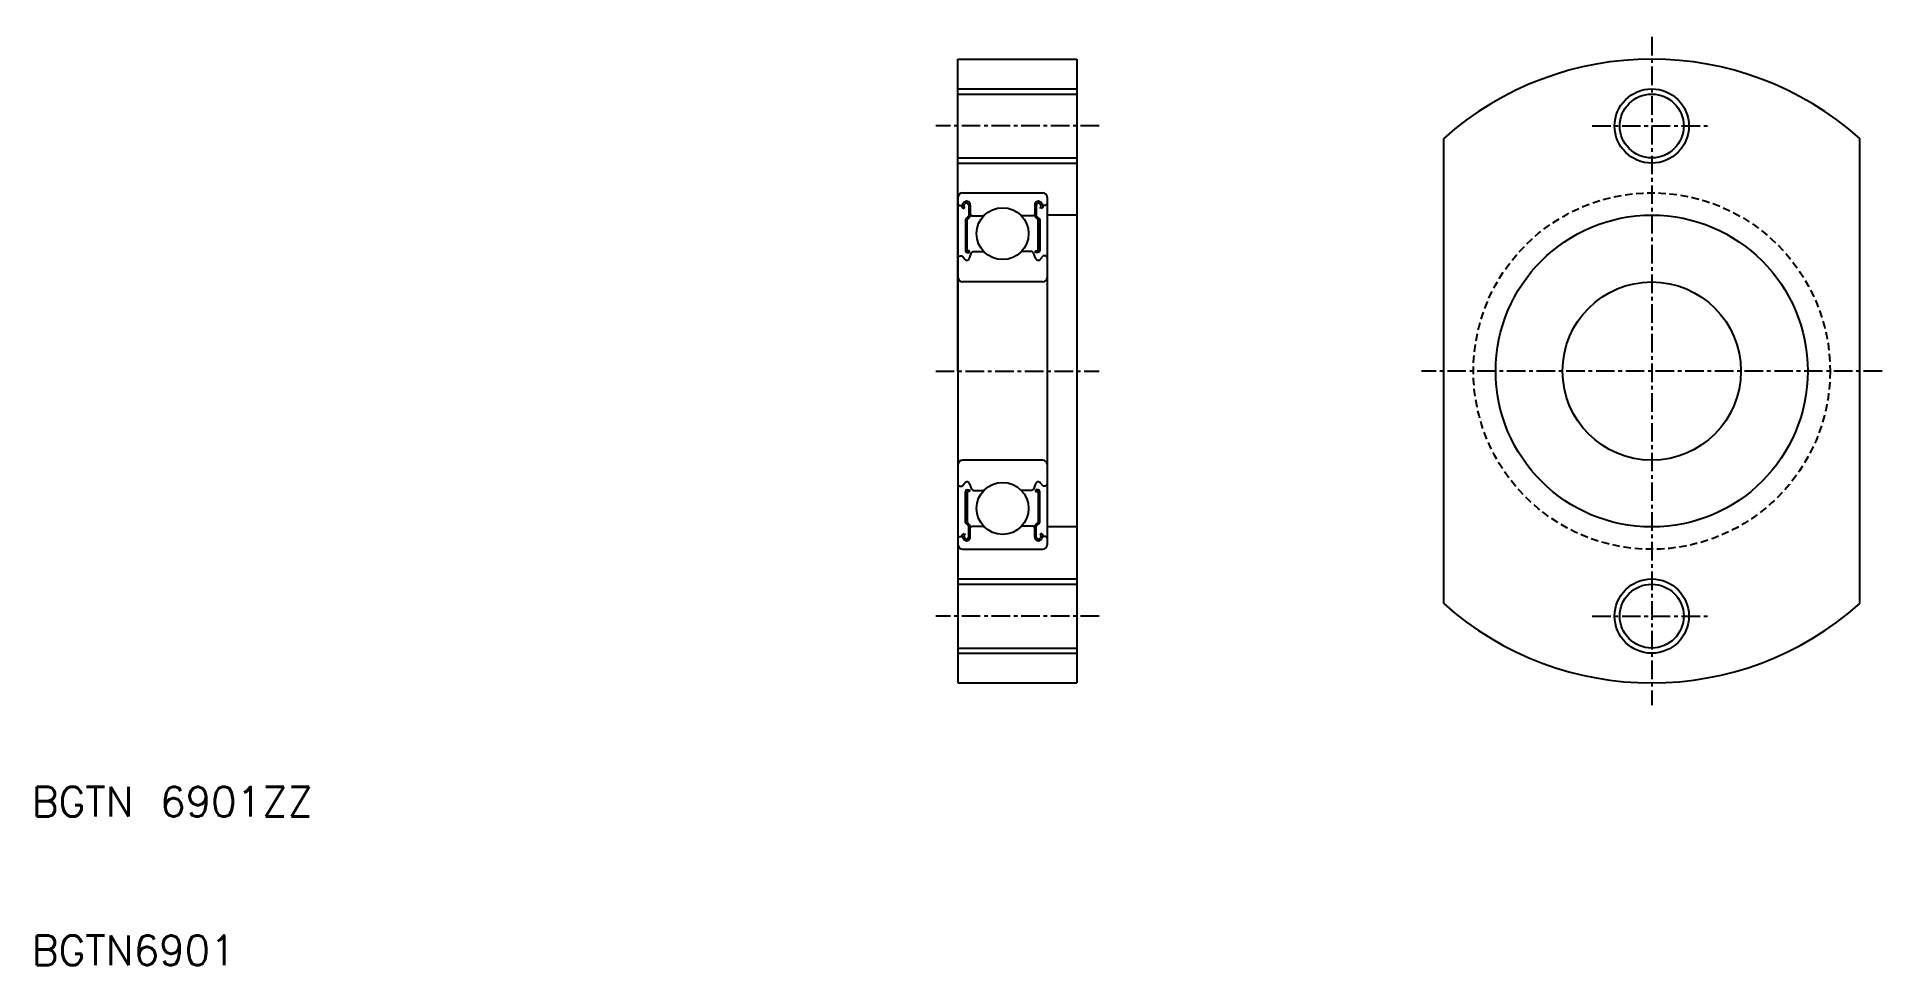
# Model space of a CAD drawing. Extents: x 10 to 134, y 10 to 72.
import ezdxf

# ---------------------------------------------------------------- set-up
doc = ezdxf.new("R2010")
doc.units = 0
doc.linetypes.add('CENTER', pattern=[2, 1.25, -0.25, 0.25, -0.25])
doc.linetypes.add('DASHED', pattern=[0.75, 0.5, -0.25])
doc.layers.get('0').update_dxf_attribs({"linetype": 'CONTINUOUS'})
doc.layers.add('CENTER', color=1, linetype='CENTER')
doc.styles.get("Standard").update_dxf_attribs({"font": 'txt.shx', "bigfont": 'extfont.shx'})

msp = doc.modelspace()

# ---------------------------------------------------------------- linework, layer by layer
at = {"color": 7, "linetype": 'CONTINUOUS'}
for p, q in [((72.32, 50), (72.32, 71)), ((72.32, 71), (80.32, 71)), ((80.32, 71), (80.32, 29)), ((72.32, 68.65), (80.32, 68.65)), ((105, 34.35), (105, 65.65)), ((133, 34.35), (133, 65.65)), ((72.32, 64.35), (80.32, 64.35)), ((72.32, 61.7), (72.32, 29)), ((72.32, 61.25), (72.42, 61.15)), ((72.42, 61.15), (72.59, 61.15)), ((72.59, 61.15), (72.69, 61.3)), ((72.62, 62), (78.02, 62)), ((72.64, 61), (72.73, 60.94)), ((72.69, 61.09), (72.78, 61.25)), ((72.79, 61.04), (72.69, 61.09)), ((72.73, 60.94), (72.79, 61.04)), ((73.04, 61.18), (73.04, 60.45)), ((73.15, 61.18), (73.15, 60.4)), ((77.48, 61.18), (77.48, 60.4)), ((77.59, 61.18), (77.59, 60.45)), ((77.94, 61.09), (77.85, 61.25)), ((77.85, 61.04), (77.94, 61.09)), ((77.9, 60.94), (77.85, 61.04)), ((78, 61), (77.9, 60.94)), ((78.04, 61.15), (77.95, 61.3)), ((78.22, 61.15), (78.04, 61.15)), ((78.32, 61.25), (78.22, 61.15)), ((78.32, 61.7), (78.32, 38.3)), ((73.04, 60.45), (72.82, 60.23)), ((72.82, 60.23), (72.82, 58.1)), ((73.15, 60.4), (72.93, 60.18)), ((72.93, 58.1), (72.93, 60.18)), ((73.15, 60.55), (73.25, 60.45)), ((73.25, 60.45), (74.04, 60.45)), ((77.38, 60.45), (76.59, 60.45)), ((77.48, 60.55), (77.38, 60.45)), ((77.48, 60.4), (77.71, 60.18)), ((77.59, 60.45), (77.82, 60.23)), ((77.71, 58.1), (77.71, 60.18)), ((77.82, 60.23), (77.82, 58.1)), ((80.32, 60.5), (78.32, 60.5)), ((72.32, 57.65), (72.42, 57.75)), ((72.42, 57.75), (72.59, 57.75)), ((72.59, 57.75), (72.77, 57.53)), ((73.09, 58.1), (72.93, 58.1)), ((72.93, 57.99), (73.09, 57.99)), ((73.09, 57.99), (73.09, 58.1)), ((73.09, 57.6), (73.23, 57.96)), ((73.23, 57.96), (73.33, 58.05)), ((73.33, 58.05), (74.04, 58.05)), ((77.31, 58.05), (76.59, 58.05)), ((77.41, 57.96), (77.31, 58.05)), ((77.54, 57.6), (77.41, 57.96)), ((77.54, 58.1), (77.71, 58.1)), ((77.54, 57.99), (77.54, 58.1)), ((77.71, 57.99), (77.54, 57.99)), ((78.04, 57.75), (77.86, 57.53)), ((78.22, 57.75), (78.04, 57.75)), ((78.32, 57.65), (78.22, 57.75)), ((78.02, 56), (72.62, 56)), ((78.02, 44), (72.62, 44)), ((72.32, 42.35), (72.42, 42.25)), ((72.42, 42.25), (72.59, 42.25)), ((72.59, 42.25), (72.77, 42.47)), ((73.09, 42.4), (73.23, 42.04)), ((77.54, 42.4), (77.41, 42.04)), ((78.04, 42.25), (77.86, 42.47)), ((78.22, 42.25), (78.04, 42.25)), ((78.32, 42.35), (78.22, 42.25)), ((72.82, 39.77), (72.82, 41.9)), ((72.93, 42.01), (73.09, 42.01)), ((73.09, 41.9), (72.93, 41.9)), ((72.93, 41.9), (72.93, 39.82)), ((73.09, 42.01), (73.09, 41.9)), ((73.23, 42.04), (73.33, 41.95)), ((73.33, 41.95), (74.04, 41.95)), ((77.31, 41.95), (76.59, 41.95)), ((77.41, 42.04), (77.31, 41.95)), ((77.71, 42.01), (77.54, 42.01)), ((77.54, 42.01), (77.54, 41.9)), ((77.54, 41.9), (77.71, 41.9)), ((77.71, 41.9), (77.71, 39.82)), ((77.82, 39.77), (77.82, 41.9)), ((73.04, 39.55), (72.82, 39.77)), ((73.15, 39.6), (72.93, 39.82)), ((77.48, 39.6), (77.71, 39.82)), ((77.59, 39.55), (77.82, 39.77)), ((72.32, 38.75), (72.42, 38.85)), ((72.42, 38.85), (72.59, 38.85)), ((72.59, 38.85), (72.69, 38.7)), ((72.64, 39), (72.73, 39.06)), ((72.79, 38.96), (72.69, 38.91)), ((72.69, 38.91), (72.78, 38.75)), ((72.73, 39.06), (72.79, 38.96)), ((73.04, 38.82), (73.04, 39.55)), ((73.15, 38.82), (73.15, 39.6)), ((73.15, 39.45), (73.25, 39.55)), ((73.25, 39.55), (74.04, 39.55)), ((77.38, 39.55), (76.59, 39.55)), ((77.48, 39.45), (77.38, 39.55)), ((77.48, 38.82), (77.48, 39.6)), ((77.59, 38.82), (77.59, 39.55)), ((77.9, 39.06), (77.85, 38.96)), ((77.85, 38.96), (77.94, 38.91)), ((77.94, 38.91), (77.85, 38.75)), ((78, 39), (77.9, 39.06)), ((78.04, 38.85), (77.95, 38.7)), ((78.22, 38.85), (78.04, 38.85)), ((78.32, 38.75), (78.22, 38.85)), ((80.32, 39.5), (78.32, 39.5)), ((72.62, 38), (78.02, 38)), ((72.32, 35.65), (80.32, 35.65)), ((72.32, 31.35), (80.32, 31.35)), ((72.32, 29), (80.32, 29))]:
    msp.add_line(p, q, dxfattribs=at)
at = {"color": 3, "linetype": 'CONTINUOUS'}
for p, q in [((72.32, 69), (80.32, 69)), ((72.32, 64), (80.32, 64)), ((72.32, 36), (80.32, 36)), ((72.32, 31), (80.32, 31))]:
    msp.add_line(p, q, dxfattribs=at)
for centre in [(119, 66.5), (119, 33.5)]:
    msp.add_circle(centre, 2.5, dxfattribs=at)
at = {"color": 7, "linetype": 'CONTINUOUS'}
for centre, radius in [((119, 66.5), 2.15), ((75.32, 59.25), 1.75), ((119, 50), 10.5), ((119, 50), 6), ((75.32, 40.75), 1.75), ((119, 33.5), 2.15)]:
    msp.add_circle(centre, radius, dxfattribs=at)
at = {"color": 3, "linetype": 'DASHED'}
msp.add_circle((119, 50), 12, dxfattribs=at)
at = {"color": 7, "linetype": 'CONTINUOUS'}
for centre, radius, start, end in [((119, 50), 21, 48.1897, 131.8103), ((72.62, 61.7), 0.3, 90, 180), ((72.69, 61.09), 0.111, 149.9871, 240.009), ((72.9, 61.18), 0.249, 0, 150.0012), ((72.9, 61.18), 0.138, 0, 150.0026), ((77.73, 61.18), 0.249, 29.9988, 180), ((77.73, 61.18), 0.138, 29.9974, 180), ((77.94, 61.09), 0.111, 299.991, 30.0129), ((78.02, 61.7), 0.3, 0, 90), ((72.92, 57.65), 0.186, 220.0002, 343.1527), ((72.93, 58.1), 0.111, 180, 270), ((77.72, 57.65), 0.186, 196.8473, 319.9998), ((77.71, 58.1), 0.111, 270, 360), ((72.62, 56.3), 0.3, 180, 270), ((78.02, 56.3), 0.3, 270, 0), ((72.62, 43.7), 0.3, 90, 180), ((78.02, 43.7), 0.3, 0, 90), ((72.92, 42.35), 0.186, 16.8473, 139.9998), ((77.72, 42.35), 0.186, 40.0002, 163.1527), ((72.93, 41.9), 0.111, 90, 180), ((77.71, 41.9), 0.111, 0, 90), ((72.69, 38.91), 0.111, 119.991, 210.0129), ((72.9, 38.82), 0.249, 209.9988, 0), ((72.9, 38.82), 0.138, 209.9974, 0), ((77.73, 38.82), 0.249, 180, 330.0012), ((77.73, 38.82), 0.138, 180, 330.0026), ((77.94, 38.91), 0.111, 329.9871, 60.009), ((72.62, 38.3), 0.3, 180, 270), ((78.02, 38.3), 0.3, 270, 0), ((119, 50), 21, 228.1897, 311.8103)]:
    msp.add_arc(centre, radius, start, end, dxfattribs=at)
at = {"layer": 'CENTER', "color": 1, "linetype": 'CENTER'}
for p, q in [((119, 72.5), (119, 27.5)), ((81.82, 66.5), (70.82, 66.5)), ((115, 66.5), (123, 66.5)), ((70.82, 50), (81.82, 50)), ((134.5, 50), (103.5, 50)), ((81.82, 33.5), (70.82, 33.5)), ((115, 33.5), (123, 33.5))]:
    msp.add_line(p, q, dxfattribs=at)

# ---------------------------------------------------------------- texts
at = {"color": 7, "linetype": 'CONTINUOUS'}
for s, p in [('BGTN 6901ZZ', (10, 20)), ('BGTN6901', (10, 10))]:
    msp.add_text(s, height=2, dxfattribs=at).set_placement(p)

doc.saveas('drawing.dxf')
